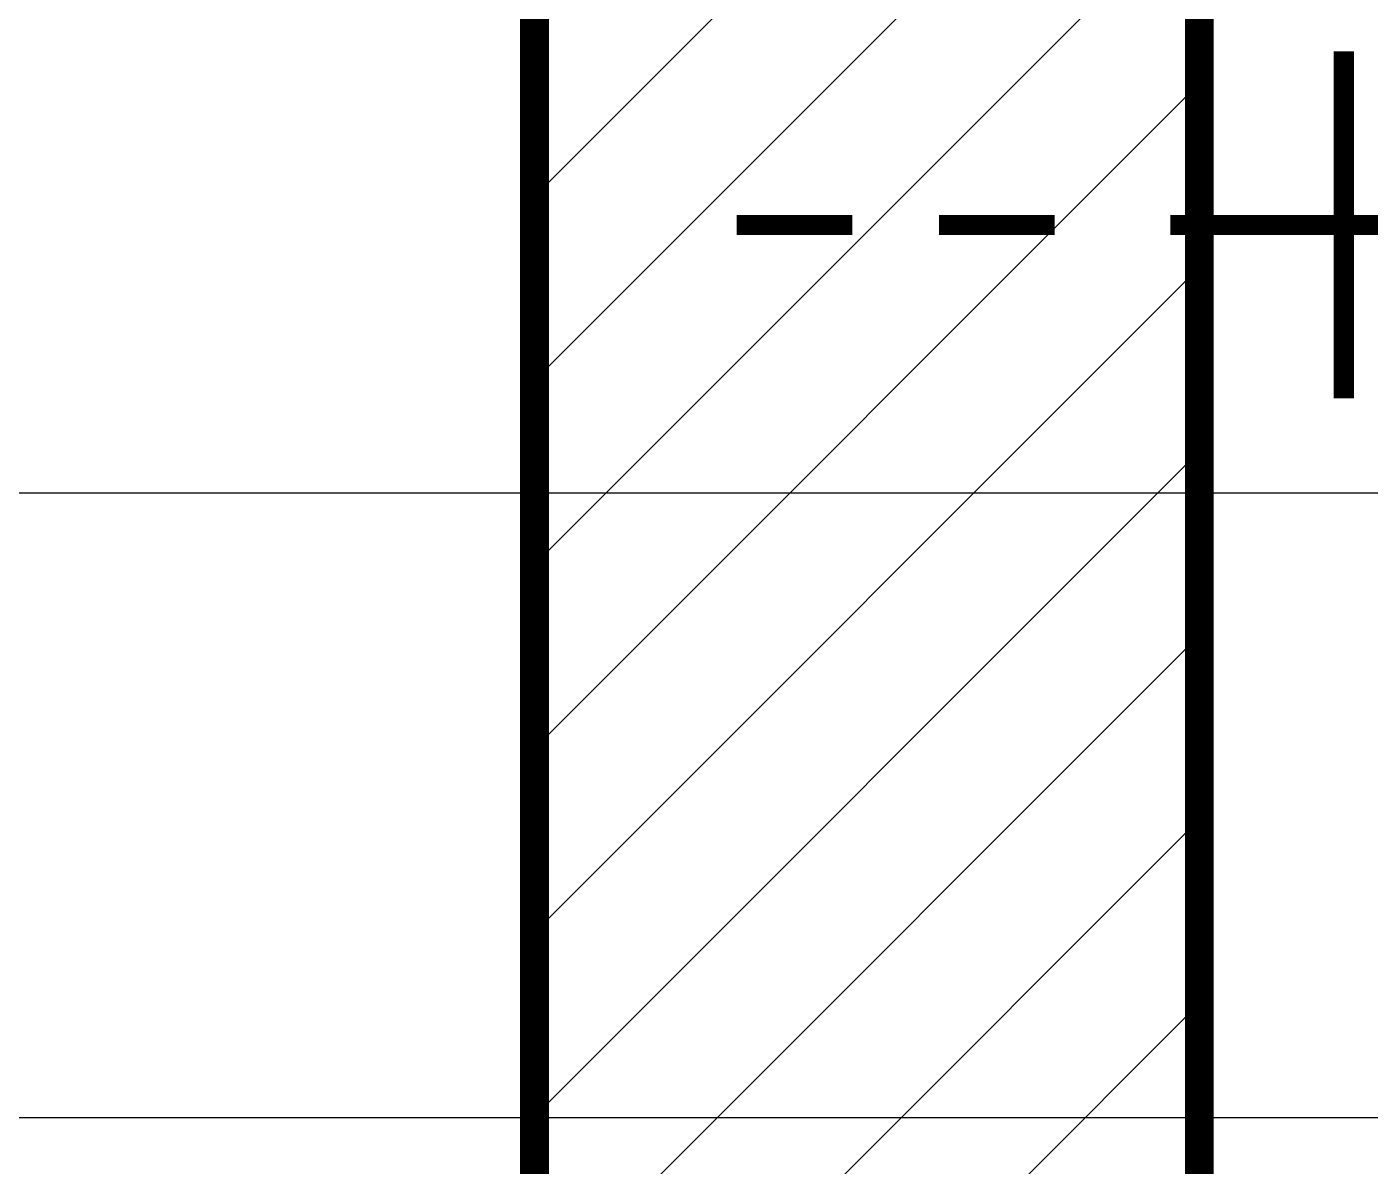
# Model space of a CAD drawing. Extents: x 0 to 21025, y 0 to 14850.
# Drawn here: x 5284 to 5865, y 11659 to 12151 of the extents above; entities that cross this region are included whole.
import ezdxf

# ---------------------------------------------------------------- set-up
doc = ezdxf.new("R2010")
doc.units = 0
doc.header["$LTSCALE"] = 175
doc.layers.get('0').update_dxf_attribs({"linetype": 'CONTINUOUS'})
for name, color, linetype in [('DRAHTANKER', 7, 'CONTINUOUS'), ('LEGENDE-35', 7, 'CONTINUOUS'), ('SCHRAFFUR', 2, 'CONTINUOUS'), ('VORSATZSCHALE', 7, 'CONTINUOUS')]:
    doc.layers.add(name, color=color, linetype=linetype)

# ---------------------------------------------------------------- blocks, each defined once
blk = doc.blocks.new('*X9')
at = {"color": 0}
for p, q in [((5072.5, 11277.362005), (5360, 11564.862005)), ((5072.5, 11197.812492), (5360, 11485.312492)), ((5072.5, 11118.262979), (5360, 11405.762979)), ((5072.5, 11038.713466), (5360, 11326.213466)), ((5072.5, 10959.163953), (5360, 11246.663953)), ((5072.5, 10879.61444), (5360, 11167.11444)), ((5072.5, 10800.064928), (5360, 11087.564928)), ((5072.5, 10720.515415), (5360, 11008.015415)), ((5129.034098, 10697.5), (5360, 10928.465902))]:
    blk.add_line(p, q, dxfattribs=at)

msp = doc.modelspace()

# ---------------------------------------------------------------- linework, layer by layer
at = {"layer": 'DRAHTANKER', "const_width": 8.75}
for points in [[(5853.65625, 12140.782507), (5853.65625, 11990.782507)], [(5591.15625, 12065.782507), (5641.15625, 12065.782507)], [(5678.65625, 12065.782507), (5728.65625, 12065.782507)], [(5778.65625, 12065.782507), (5953.65625, 12065.782507)]]:
    msp.add_lwpolyline(points, dxfattribs=at)
at = {"layer": 'LEGENDE-35'}
for points in [[(3625, 11950), (5880, 11950), (5880, 12045)], [(3625, 11680), (6345, 11680), (6345, 11810)]]:
    msp.add_lwpolyline(points, dxfattribs=at)
at = {"layer": 'VORSATZSCHALE', "const_width": 12.5}
for points in [[(5791.15625, 12530.782507), (5791.15625, 11498.282507), (5503.65625, 11498.282507)], [(5503.65625, 11498.282507), (5503.65625, 12530.782507)]]:
    msp.add_lwpolyline(points, dxfattribs=at)

# ---------------------------------------------------------------- block references
at = {"layer": 'SCHRAFFUR'}
msp.add_blockref('*X9', (431.15625, 800.782507), dxfattribs=at)

doc.saveas('drawing.dxf')
